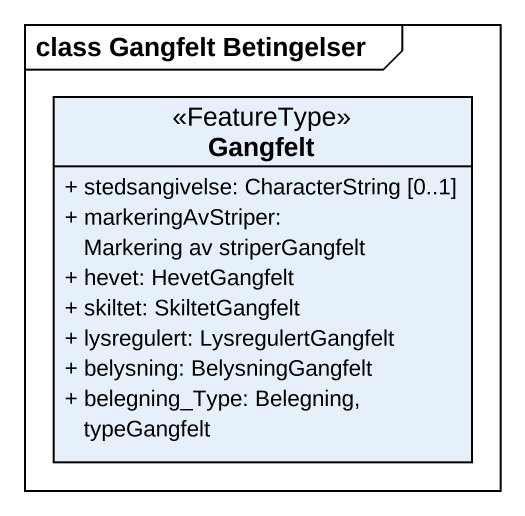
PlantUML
@startuml
mainframe class Gangfelt Betingelser
hide circle
hide empty members
skinparam classAttributeIconSize 0
class Gangfelt <<FeatureType>> {
  + stedsangivelse: CharacterString [0..1]
  + markeringAvStriper: Markering av striperGangfelt
  + hevet: HevetGangfelt
  + skiltet: SkiltetGangfelt
  + lysregulert: LysregulertGangfelt
  + belysning: BelysningGangfelt
  + belegning_Type: Belegning, typeGangfelt
}
@enduml
